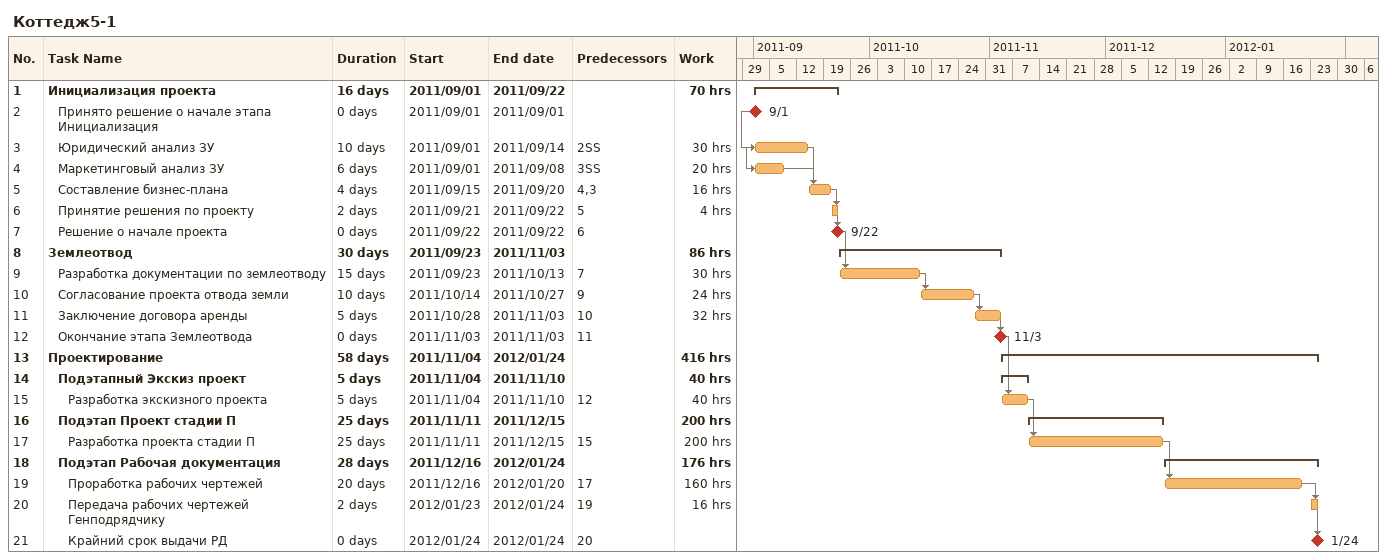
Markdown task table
Коттедж5-1

| ID | Level | Task | Duration | Start | Finish | Predecessors | Work (h) |
|---|---|---|---|---|---|---|---|
| 1 | 1 | **Инициализация проекта** | 16d | 2011-09-01 | 2011-09-22 |  | 70 |
| 2 | 2 | Принято решение о начале этапа Инициализация | 0d | 2011-09-01 | 2011-09-01 |  |  |
| 3 | 2 | Юридический анализ ЗУ | 10d | 2011-09-01 | 2011-09-14 | 2SS | 30 |
| 4 | 2 | Маркетинговый анализ ЗУ | 6d | 2011-09-01 | 2011-09-08 | 3SS | 20 |
| 5 | 2 | Составление бизнес-плана | 4d | 2011-09-15 | 2011-09-20 | 4, 3 | 16 |
| 6 | 2 | Принятие решения по проекту | 2d | 2011-09-21 | 2011-09-22 | 5 | 4 |
| 7 | 2 | Решение о начале проекта | 0d | 2011-09-22 | 2011-09-22 | 6 |  |
| 8 | 1 | **Землеотвод** | 30d | 2011-09-23 | 2011-11-03 |  | 86 |
| 9 | 2 | Разработка документации по землеотводу | 15d | 2011-09-23 | 2011-10-13 | 7 | 30 |
| 10 | 2 | Согласование проекта отвода земли | 10d | 2011-10-14 | 2011-10-27 | 9 | 24 |
| 11 | 2 | Заключение договора аренды | 5d | 2011-10-28 | 2011-11-03 | 10 | 32 |
| 12 | 2 | Окончание этапа Землеотвода | 0d | 2011-11-03 | 2011-11-03 | 11 |  |
| 13 | 1 | **Проектирование** | 58d | 2011-11-04 | 2012-01-24 |  | 416 |
| 14 | 2 | **Подэтапный Экскиз проект** | 5d | 2011-11-04 | 2011-11-10 |  | 40 |
| 15 | 3 | Разработка экскизного проекта | 5d | 2011-11-04 | 2011-11-10 | 12 | 40 |
| 16 | 2 | **Подэтап Проект стадии П** | 25d | 2011-11-11 | 2011-12-15 |  | 200 |
| 17 | 3 | Разработка проекта стадии П | 25d | 2011-11-11 | 2011-12-15 | 15 | 200 |
| 18 | 2 | **Подэтап Рабочая документация** | 28d | 2011-12-16 | 2012-01-24 |  | 176 |
| 19 | 3 | Проработка рабочих чертежей | 20d | 2011-12-16 | 2012-01-20 | 17 | 160 |
| 20 | 3 | Передача рабочих чертежей Генподрядчику | 2d | 2012-01-23 | 2012-01-24 | 19 | 16 |
| 21 | 3 | Крайний срок выдачи РД | 0d | 2012-01-24 | 2012-01-24 | 20 |  |
